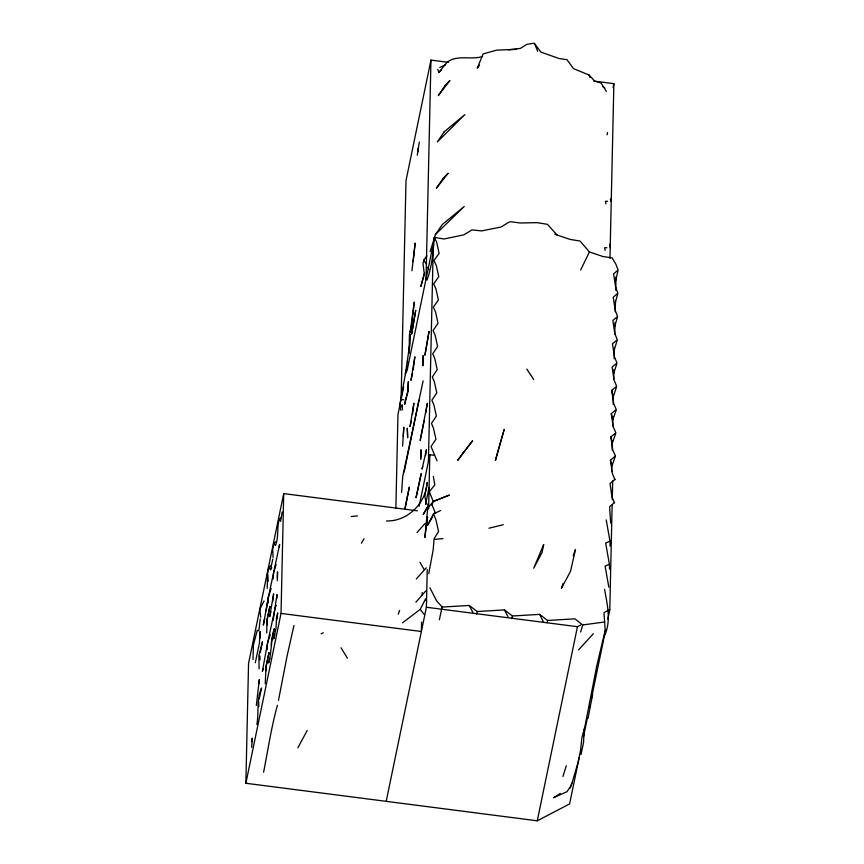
<?xml version="1.0" encoding="UTF-8"?>
<svg xmlns="http://www.w3.org/2000/svg" width="864" height="864" viewBox="0 0 864 864"><rect width="100%" height="100%" fill="white"/><g stroke="black" fill="none" stroke-linecap="round" stroke-linejoin="round"><path stroke-width="1.3" d="M408.294 389.275L408.326 381.65L407.668 391.381L404.536 404.406L408.294 390.539M276.944 598.223L276.966 594.572L273.164 620.406M604.584 589.345C607.165 604.292 611.248 619.92 605.016 634.597M277.398 578.178L277.517 571.806L277.344 580.716M420.844 457.38L420.995 449.734L420.736 459.248L420.822 458.654M579.161 757.717L569.592 803.93L537.257 820.8L245.862 783.259L248.551 663.433L283.716 493.603L417.377 510.818M245.862 783.259L281.027 613.429L283.716 493.603M395.863 508.54L397.969 414.526L403.682 386.953M426.038 278.996L430.963 60.102L448.319 62.338M421.578 622.08L421.362 631.508L281.027 613.429M422.183 595.156L422.248 592.466M428.425 461.43L433.318 243.853L406.944 371.196M386.197 801.338L426.395 607.252L427.237 569.549M428.598 508.961L429.818 454.745L433.825 455.252M609.962 258.239L613.883 83.668L593.86 81.086M611.658 471.56L611.842 463.504M612.144 450.079L612.349 440.672M612.684 425.898L612.889 416.502M613.17 404.406L613.375 395.01M613.742 378.896L613.948 369.49M614.196 358.744L614.434 347.998M614.736 334.573L615.006 322.488M615.244 311.742L615.492 300.996M615.73 290.25L616.032 276.815M607.867 619.078L609.79 609.844L612.133 505.148M612.263 499.781L612.684 480.989M276.599 620.363L277.711 612.868L276.491 618.775L276.048 628.063L273.65 638.917L274.795 634.316M584.161 729.302L583.535 742.478L581.062 754.445M252.061 741.766L252.256 738.018L251.705 747.338M268.132 603.05L268.445 596.851L279.623 544.439L279.245 546.977M409.547 340.524L409.892 334.206L410.108 343.85M267.138 649.739L267.505 643.27L275.303 607.37L276.372 605.329M402.613 446.213L403.812 427.216L403.24 436.417M409.158 353.311L409.45 334.487L412.031 323.622L410.368 331.852M409.352 349.79L409.687 344.639L405.367 374.285L399.686 405.313L400.918 410.324M273.175 578.966L273.586 572.918L276.102 564.516M259.049 683.521L259.34 679.568L256.327 705.467M401.598 492.448L402.743 476.464L423.122 380.862M427.594 517.255L424.861 537.538L427.702 508.27L433.253 501.466L449.237 495.158L433.253 501.466L431.838 504.965M427.486 516.672L426.006 529.049M265.226 683.726L266.036 666.436L268.996 652.568L266.274 665.723L266.382 670.723M259.092 668.855L258.919 655.484L262.483 641.779L260.366 652.201M267.235 588.308L267.548 573.512L268.823 567.313L270.81 565.672M266.706 632.988L267.052 619.628L269.903 606.366L267.289 619.002L267.43 625.201M256.889 724.486C259.06 712.303 256.295 699.646 261.565 688.025L259.2 699.041M252.99 659.61L253.4 645.149L257.234 630.331L258.811 630.817L260.269 618.948M413.132 261.641L415.152 243.043L411.955 270.767M411.707 324.475L414.288 302.065L410.238 331.636M417.658 152.496L419.321 142.009M412.495 414.526L413.899 403.218L410.022 426.557L411.448 420.649M272.668 601.474L273.629 593.838L269.676 616.723L270.929 611.647M417.29 155.25L418.144 148.576L417.539 151.049M413.197 369.76L414.86 356.81L410.962 380.354L412.592 373.496M431.838 504.436L435.186 512.579L433.426 513.983L435.812 519.34L438.577 531.511L434.106 538.693L433.177 549.86L428.76 573.631M425.552 455.566L426.406 449.712L422.064 469.098L422.766 466.614M278.456 700.423L287.14 655.765L293.954 625.482M405.713 372.146L405.367 374.285L407.365 365.666M282.182 511.952L280.627 521.327L279.266 519.156L281.102 517.622M263.606 772.2C268.034 749.844 271.307 727.25 277.409 705.283M425.671 413.24L427.324 403.337L420.163 440.5L424.181 420.93M266.069 610.934L268.445 596.851L271.134 588.46M592.672 694.332L587.995 718.405M268.445 596.851L263.336 625.115L264.632 618.656M439.333 619.834L442.098 607.068L436.482 600.642L429.937 587.812M405.054 509.209L409.342 487.048L404.795 508.788M404.212 471.928L418.954 400.226M275.918 541.674L273.996 543.262L272.678 549.644L273.11 557.388M279.266 519.156C276.761 527.828 278.899 536.987 275.53 545.562L273.996 543.262M430.963 60.102L406.004 180.576L401.09 399.46L403.758 399.805M426.924 255.884L423.716 260.183L423.014 263.531L424.278 273.607L420.854 286.502L424.526 273.337M615.427 456.019L610.459 460.22L611.863 466.29L615.427 456.019L612.803 450.058L610.87 436.936L615.838 432.778L613.224 426.751L611.28 413.651L616.237 409.536L613.656 403.445L611.701 390.377L616.648 386.305L614.088 380.128L612.09 367.081L616.95 363.042L614.466 356.864L612.468 343.786L617.252 339.79L614.855 333.59L612.846 320.49L617.555 316.526L615.233 310.327L613.224 297.194L617.846 293.263L615.622 287.053L613.602 273.888L618.138 270L615.73 263.898L612.101 257.915L602.878 256.5L589.432 251.932L580.025 241.045L569.959 239.382L557.096 235.04L547.452 224.327L537.095 222.653L520.009 222.988L510.937 221.756L509.004 222.145L501.131 226.973L481.788 230.893L471.938 229.921L463.806 234.857L444.064 238.982L434.3 237.406C433.264 251.759 432.011 266.393 427.01 280.13M434.257 240.57L434.938 237.276M419.148 506.228L429.818 454.745M424.926 495.202L427.226 482.371C425.866 503.237 407.7 521.521 386.456 520.97M425.531 504.587L429.084 487.415M613.073 87.599L613.883 83.668M607.09 134.806L607.554 132.57M537.257 820.8L577.454 626.702L580.921 624.899M614.909 479.747L612.36 473.375L610.459 460.22M614.488 502.729L611.906 496.714L610.038 483.505L615.006 479.261M583.535 736.592L587.369 718.103M589.55 707.54L590.101 704.905M591.462 698.306L605.686 629.64M255.29 662.71L259.427 643.075L260.194 631.498L260.377 637.902M476.723 614.088L477.263 611.528L469.163 605.459L442.098 607.068M511.866 618.581L512.428 616L504.403 609.908L477.263 611.528M268.823 567.313L270.475 569.7L272.808 559.019M276.491 618.775L276.674 617.933M547.074 622.674L547.582 620.471L539.633 614.369L512.428 616M615.697 280.336L617.9 271.166M269.816 658.379L268.596 662.969C272.03 651.715 270.443 639.824 274.32 628.636L271.447 641.779L271.458 645.484M615.06 303.437L617.684 294.041M580.63 632.048L582.714 624.942L574.862 618.818L547.582 620.471M614.606 326.776L617.382 317.38M562.982 776.466L566.276 765.688M614.153 350.093L617.069 340.708M430.132 251.575L435.478 234.446L442.336 224.478L464.238 206.474L435.478 234.446M270.27 634.554L267.505 643.27L262.386 671.296L263.228 668.876M613.699 373.41L616.756 364.025M616.432 387.32L613.246 396.716L611.701 390.377M616.054 410.432L612.781 419.904L611.28 413.651M615.676 433.544L612.328 443.092L610.87 436.936M570.089 788.141L571.806 783.238M563.231 583.33L561.416 588.341L570.499 571.363L575.5 549.428L573.221 555.703M398.228 614.164L399.654 610.492M580.651 270.032L589.432 251.932M402.494 622.858L420.217 609.368L425.671 598.666L426.557 601.171M264.049 600.977L259.816 609.25L260.734 617.252M297.853 747.803L307.206 730.469M428.371 505.127L423.209 514.577L427.723 506.758M361.411 543.197L364.057 538.704M432.583 516.91L427.388 525.56L433.426 513.983L440.564 510.57M270.475 569.7L271.804 567.67M479.542 65.135L477.263 68.18L483.106 53.914L496.811 50.123L516.521 49.388M437.81 69.498L438.761 72.479L447.088 62.273C457.704 54.248 470.772 60.318 482.598 56.484M416.318 578.988L426.265 567.821M415.886 602.197L425.758 590.976M416.988 532.559L425.142 523.368M578.513 649.944L593.341 633.733M438.761 72.479L441.569 69.941M614.531 502.492L609.606 506.779L610.664 523.109M560.282 793.433L553.608 797.699L567.065 791.64L571.374 785.203L578.146 762.037L580.619 750.071L581.861 737.791L585.025 725.911L596.786 665.798L605.21 630.266L603.968 612.695L608.278 610.254M607.478 611.042L609.79 609.844M321.106 633.82L323.276 632.718M606.215 519.89L609.973 541.123L605.664 543.024L609.39 564.149L605.113 566.179L608.828 587.196M439.808 67.424L445.597 64.757M488.948 528.217L503.258 524.729M604.606 622.004L582.714 624.942M508.496 49.777L520.322 48.427L526.802 44.345L534.233 43.2L540.929 52.132L559.246 58.568L566.968 59.692L573.523 68.623L589.032 75.006L594.724 81.076L601.106 83.063L606.344 91.411M351.151 516.532L357.458 515.948M434.581 539.374L442.973 538.628M607.586 201.28L605.372 201.301L605.956 203.861M606.895 247.73L604.562 247.752L605.146 250.344M426.395 607.252L577.454 626.702M554.828 234.09L557.096 235.04M602.953 86.67L604.843 88.042M427.583 504.673L426.028 502.729L424.613 494.629M420.217 609.368L424.246 614.552M526.824 369.101L533.704 379.49M423.716 260.183L426.168 263.909M341.053 647.795L347.404 658.13M419.958 562.259L424.127 569.516M469.163 605.459L472.835 612.252M504.403 609.908L508.021 616.745M539.633 614.369L543.132 621.292M434.3 237.406L436.687 242.212L439.117 253.4L433.933 260.604L436.309 265.464L438.75 276.674L433.631 283.921L435.92 288.727L438.372 299.959L433.339 307.238L435.542 311.98L438.005 323.244L433.048 330.556L435.164 335.243L437.627 346.486L432.713 353.83L434.765 358.495L437.216 369.673L432.302 377.006L434.333 381.726L436.806 392.861L431.892 400.183L433.912 404.957L436.385 416.048L431.471 423.36L433.48 428.198L435.964 439.225L431.05 446.537L437.022 460.814M427.81 267.192L428.836 269.546M534.589 43.729L537.689 51.224M589.032 75.006L589.961 77.522M433.253 501.466L429.365 491.756L434.808 484.855L433.35 476.453M609.498 244.274L610.394 247.698M407.322 361.001L407.916 363.344M610.362 198.958L610.913 201.236M402.354 407.43L401.965 404.762L402.494 409.817M267.548 573.512L268.207 581.342M259.88 656.078L260.021 659.923M258.671 701.482L258.822 706.644M609.39 564.149L609.498 569.138M609.973 541.123L610.027 546.091M423.068 355.806L422.82 365.634L423.068 355.806M415.692 310.435L411.664 333.893L415.692 310.435M429.019 331.495L424.958 355.05L429.019 331.495M543.661 544.568L542.095 552.431L533.714 568.22L543.661 544.568M421.222 473.666L416.07 497.578L421.222 473.666M407.646 437.594L407.311 428.339L407.646 437.594M499.727 444.938L495.407 460.447L504.198 429.473L499.727 444.938M445.079 85.558L438.286 95.634L449.928 80.471L445.079 85.558M444.161 131.857L437.346 141.901L464.843 114.61L444.161 131.857M443.254 178.178L436.428 188.201L448.168 173.21L443.254 178.178M462.877 453.222L457.726 460.339L472.597 440.737L462.877 453.222"/></g></svg>
